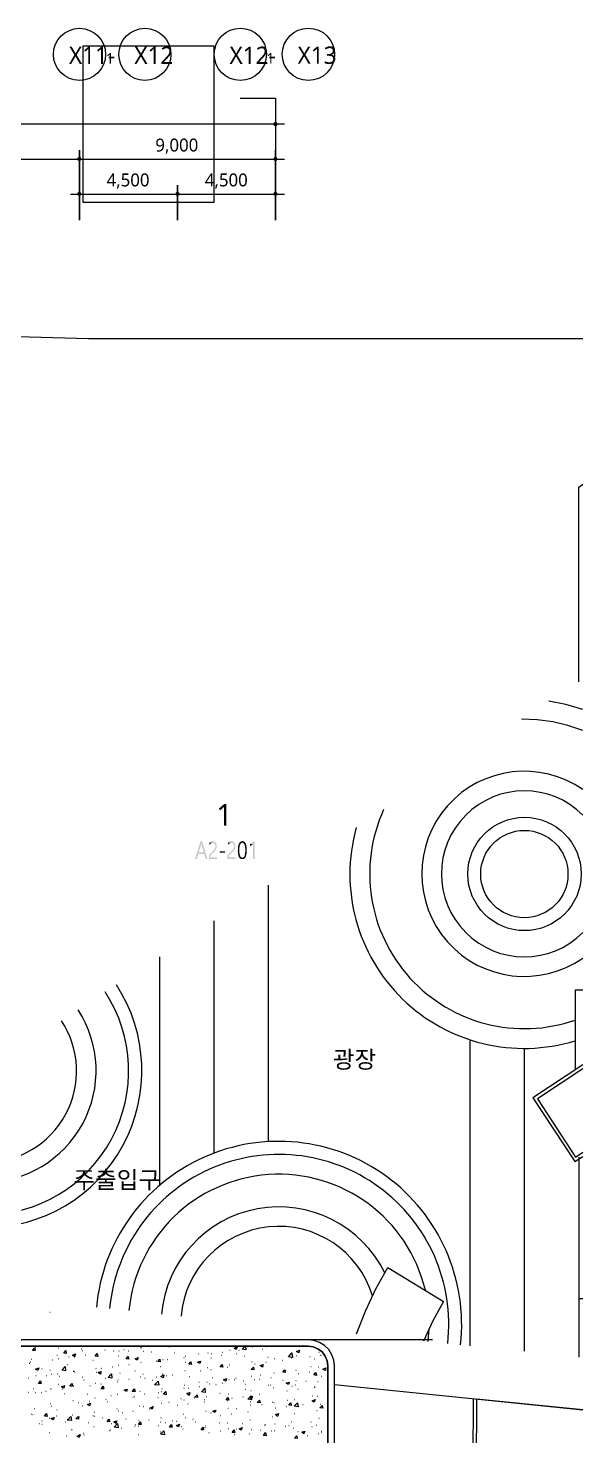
# Model space of a CAD drawing. Header units: millimetres. Extents: x -4011 to 126995, y -1911 to 106700.
# Drawn here: x 96350 to 121803, y 42148 to 106700 of the extents above; entities that cross this region are included whole.
import ezdxf

# ---------------------------------------------------------------- set-up
doc = ezdxf.new("R2010")
doc.units = ezdxf.units.MM
for name, color, linetype in [('PDF_문자', 7, 'Continuous'), ('PDF_솔리드 채우기', 7, 'Continuous'), ('PDF_형상', 7, 'Continuous')]:
    doc.layers.add(name, color=color, linetype=linetype)
doc.styles.add('PDF 맑은 고딕', font='malgun.ttf')

msp = doc.modelspace()

# ---------------------------------------------------------------- hatches: boundary and pattern name
at = {"layer": 'PDF_솔리드 채우기', "transparency": 33554559}
for points in [[(104332, 69404), (104254, 69404), (104005, 68596), (104083, 68596), (104161, 68829), (104425, 68829), (104176, 68907), (104285, 69249), (104285, 69264), (104285, 69280), (104285, 69311), (104285, 69311)], [(104332, 69404), (104285, 69311), (104301, 69295), (104301, 69280), (104301, 69249), (104409, 68907), (104176, 68907), (104425, 68829), (104503, 68596), (104580, 68596)], [(104829, 69420), (104813, 69420), (104798, 69420), (104782, 69420), (104767, 69404), (104751, 69404), (104736, 69389), (104720, 69389), (104705, 69373), (104689, 69373), (104674, 69358), (104813, 69342), (104829, 69342), (104845, 69342), (104860, 69326), (104876, 69326), (104891, 69311), (104907, 69295), (104907, 69295), (104922, 69280), (104922, 69249), (104938, 69233), (104938, 69218), (104938, 69187), (104938, 69171), (104938, 69140), (104922, 69124), (104922, 69109), (104922, 69093), (104907, 69062), (104907, 69062), (104891, 69047), (104876, 69031), (104876, 69016), (104860, 69000), (104845, 68984), (104829, 68969), (104813, 68953), (104798, 68938), (104782, 68922), (104767, 68907), (104751, 68891), (104736, 68876), (104720, 68876), (104705, 68860), (104705, 68845), (104689, 68829), (104674, 68813), (104658, 68798), (104658, 68767), (104658, 68751), (104642, 68751), (104642, 68736), (104642, 68705), (104642, 68689), (104642, 68674), (104642, 68642), (104642, 68596), (105016, 68596), (105016, 68674), (104705, 68674), (104705, 68689), (104705, 68705), (104720, 68736), (104720, 68751), (104720, 68767), (104736, 68782), (104751, 68798), (104767, 68813), (104767, 68813), (104767, 68829), (104782, 68845), (104798, 68845), (104813, 68860), (104829, 68876), (104845, 68891), (104860, 68907), (104876, 68922), (104891, 68938), (104907, 68953), (104922, 68969), (104938, 68984), (104938, 69000), (104953, 69016), (104969, 69031), (104969, 69047), (104969, 69047), (104984, 69062), (104984, 69093), (105000, 69109), (105000, 69124), (105000, 69155), (105000, 69171), (105000, 69202), (105000, 69202), (105000, 69218), (105000, 69249), (105000, 69264), (104984, 69295), (104984, 69311), (104969, 69326), (104969, 69342), (104953, 69358), (104953, 69358), (104938, 69373), (104922, 69389), (104907, 69389), (104891, 69404), (104876, 69404), (104860, 69420), (104845, 69420)], [(104674, 69358), (104658, 69342), (104658, 69249), (104658, 69249), (104674, 69264), (104689, 69280), (104705, 69295), (104720, 69311), (104736, 69311), (104751, 69326), (104767, 69326), (104782, 69342), (104798, 69342), (104813, 69342)], [(105684, 69420), (105668, 69420), (105653, 69420), (105637, 69420), (105622, 69404), (105606, 69404), (105591, 69389), (105575, 69389), (105560, 69373), (105544, 69373), (105528, 69358), (105668, 69342), (105684, 69342), (105699, 69342), (105715, 69326), (105731, 69326), (105746, 69311), (105762, 69295), (105762, 69295), (105777, 69280), (105777, 69249), (105793, 69233), (105793, 69218), (105793, 69187), (105793, 69171), (105793, 69140), (105793, 69124), (105777, 69109), (105777, 69093), (105762, 69062), (105762, 69062), (105746, 69047), (105731, 69031), (105731, 69016), (105715, 69000), (105699, 68984), (105684, 68969), (105668, 68953), (105653, 68938), (105637, 68922), (105622, 68907), (105606, 68891), (105591, 68876), (105575, 68876), (105560, 68860), (105560, 68845), (105544, 68829), (105528, 68813), (105528, 68798), (105513, 68767), (105513, 68751), (105513, 68751), (105497, 68736), (105497, 68705), (105497, 68689), (105497, 68674), (105497, 68642), (105497, 68596), (105870, 68596), (105870, 68674), (105560, 68674), (105560, 68689), (105560, 68705), (105575, 68736), (105575, 68751), (105575, 68767), (105591, 68782), (105606, 68798), (105622, 68813), (105622, 68813), (105622, 68829), (105637, 68845), (105653, 68845), (105668, 68860), (105684, 68876), (105699, 68891), (105715, 68907), (105731, 68922), (105746, 68938), (105762, 68953), (105777, 68969), (105793, 68984), (105793, 69000), (105808, 69016), (105824, 69031), (105824, 69047), (105824, 69047), (105839, 69062), (105839, 69093), (105855, 69109), (105855, 69124), (105855, 69155), (105855, 69171), (105855, 69202), (105855, 69202), (105855, 69218), (105855, 69249), (105855, 69264), (105839, 69295), (105839, 69311), (105824, 69326), (105824, 69342), (105808, 69358), (105808, 69358), (105793, 69373), (105777, 69389), (105762, 69389), (105746, 69404), (105731, 69404), (105715, 69420), (105699, 69420)], [(105528, 69358), (105513, 69342), (105513, 69249), (105513, 69249), (105528, 69264), (105544, 69280), (105560, 69295), (105575, 69311), (105591, 69311), (105606, 69326), (105622, 69326), (105637, 69342), (105653, 69342), (105668, 69342)], [(106041, 69342), (106041, 69326), (106026, 69311), (106026, 69311), (106026, 69295), (106010, 69280), (106010, 69264), (105995, 69233), (105995, 69218), (105995, 69202), (105979, 69187), (105979, 69155), (105979, 69140), (105979, 69109), (105979, 69093), (105979, 69062), (105979, 69047), (105979, 69016), (105964, 68984), (105964, 68969), (105979, 68938), (105979, 68907), (105979, 68891), (105979, 68860), (105979, 68845), (105979, 68813), (105995, 68798), (105995, 68782), (105995, 68767), (106010, 68736), (106010, 68720), (106010, 68705), (106026, 68689), (106026, 68689), (106041, 68658), (106057, 68642), (106057, 68642), (106073, 68627), (106088, 68611), (106104, 68611), (106119, 68596), (106135, 68596), (106150, 68596), (106166, 68596), (106166, 68596), (106197, 68596), (106212, 68596), (106228, 68596), (106244, 68596), (106259, 68611), (106275, 68627), (106290, 68627), (106290, 68642), (106306, 68658), (106181, 68658), (106166, 68658), (106166, 68658), (106150, 68674), (106135, 68674), (106119, 68674), (106119, 68689), (106104, 68689), (106104, 68705), (106088, 68720), (106088, 68736), (106073, 68751), (106073, 68767), (106057, 68782), (106057, 68798), (106057, 68829), (106057, 68845), (106041, 68876), (106041, 68907), (106041, 68922), (106041, 68953), (106041, 68984), (106041, 69016), (106041, 69047), (106041, 69078), (106041, 69093), (106041, 69124), (106057, 69155), (106057, 69171), (106057, 69202), (106057, 69218), (106073, 69233), (106073, 69249), (106088, 69264), (106088, 69280), (106104, 69295), (106104, 69311), (106119, 69311), (106119, 69326), (106135, 69326), (106150, 69342), (106150, 69342), (106166, 69342), (106181, 69342)], [(106181, 69420), (106181, 69420), (106166, 69420), (106150, 69404), (106135, 69404), (106119, 69404), (106104, 69389), (106088, 69389), (106073, 69373), (106057, 69358), (106041, 69342), (106181, 69342), (106181, 69342), (106197, 69342), (106212, 69342), (106212, 69342), (106228, 69326), (106244, 69326), (106244, 69311), (106259, 69295), (106259, 69295), (106275, 69280), (106275, 69264), (106290, 69249), (106290, 69233), (106290, 69202), (106306, 69187), (106306, 69171), (106306, 69140), (106306, 69109), (106306, 69093), (106321, 69062), (106321, 69031), (106321, 69000), (106321, 68969), (106321, 68938), (106306, 68922), (106306, 68891), (106306, 68860), (106306, 68845), (106306, 68813), (106290, 68798), (106290, 68782), (106290, 68751), (106275, 68736), (106275, 68720), (106259, 68705), (106259, 68705), (106244, 68689), (106244, 68689), (106228, 68674), (106212, 68674), (106197, 68658), (106197, 68658), (106181, 68658), (106306, 68658), (106321, 68674), (106337, 68689), (106337, 68705), (106337, 68720), (106352, 68736), (106352, 68751), (106352, 68767), (106368, 68798), (106368, 68813), (106368, 68829), (106383, 68860), (106383, 68876), (106383, 68907), (106383, 68922), (106383, 68953), (106383, 68984), (106383, 69000), (106383, 69031), (106383, 69062), (106383, 69093), (106383, 69124), (106383, 69140), (106368, 69171), (106368, 69187), (106368, 69218), (106368, 69233), (106352, 69249), (106352, 69264), (106352, 69295), (106337, 69311), (106337, 69326), (106321, 69342), (106321, 69342), (106306, 69358), (106290, 69373), (106290, 69373), (106275, 69389), (106259, 69389), (106259, 69404), (106244, 69404), (106228, 69404), (106212, 69420), (106197, 69420)], [(106539, 69295), (106523, 69295), (106523, 69202), (106523, 69202), (106539, 69202), (106554, 69218), (106570, 69218), (106585, 69233), (106601, 69233), (106601, 69249), (106632, 69264), (106648, 69264), (106648, 69280), (106663, 69295)], [(106741, 69420), (106710, 69420), (106694, 69404), (106679, 69404), (106663, 69389), (106648, 69373), (106632, 69358), (106617, 69342), (106617, 69342), (106601, 69326), (106585, 69326), (106570, 69311), (106554, 69311), (106539, 69295), (106663, 69295), (106663, 68596), (106741, 68596)]]:
    msp.add_hatch(color=256, dxfattribs=at).paths.add_polyline_path(points)

# ---------------------------------------------------------------- linework, layer by layer
for points in [[(107627, 102373), (107596, 102295), (107705, 102295)], [(107596, 102295), (107627, 102218), (107705, 102295)], [(107705, 102389), (107627, 102373), (107705, 102295)], [(107627, 102218), (107705, 102202), (107705, 102295)], [(107767, 102373), (107705, 102389), (107705, 102295)], [(107798, 102295), (107767, 102373), (107705, 102295)], [(107705, 102202), (107767, 102218), (107705, 102295)], [(107767, 102218), (107798, 102295), (107705, 102295)], [(98627, 100772), (98596, 100694), (98705, 100694)], [(98627, 100772), (98596, 100694), (98705, 100694)], [(98705, 100788), (98627, 100772), (98705, 100694)], [(98705, 100788), (98627, 100772), (98705, 100694)], [(98767, 100772), (98705, 100788), (98705, 100694)], [(98767, 100772), (98705, 100788), (98705, 100694)], [(98798, 100694), (98767, 100772), (98705, 100694)], [(98798, 100694), (98767, 100772), (98705, 100694)], [(107627, 100772), (107596, 100694), (107705, 100694)], [(107705, 100788), (107627, 100772), (107705, 100694)], [(107767, 100772), (107705, 100788), (107705, 100694)], [(107798, 100694), (107767, 100772), (107705, 100694)], [(98596, 100694), (98627, 100632), (98705, 100694)], [(98596, 100694), (98627, 100632), (98705, 100694)], [(98627, 100632), (98705, 100601), (98705, 100694)], [(98627, 100632), (98705, 100601), (98705, 100694)], [(98705, 100601), (98767, 100632), (98705, 100694)], [(98767, 100632), (98798, 100694), (98705, 100694)], [(98705, 100601), (98767, 100632), (98705, 100694)], [(98767, 100632), (98798, 100694), (98705, 100694)], [(107596, 100694), (107627, 100632), (107705, 100694)], [(107627, 100632), (107705, 100601), (107705, 100694)], [(107705, 100601), (107767, 100632), (107705, 100694)], [(107767, 100632), (107798, 100694), (107705, 100694)], [(98627, 99171), (98596, 99093), (98705, 99093)], [(98596, 99093), (98627, 99031), (98705, 99093)], [(98705, 99202), (98627, 99171), (98705, 99093)], [(98627, 99031), (98705, 99000), (98705, 99093)], [(98767, 99171), (98705, 99202), (98705, 99093)], [(98798, 99093), (98767, 99171), (98705, 99093)], [(98705, 99000), (98767, 99031), (98705, 99093)], [(98767, 99031), (98798, 99093), (98705, 99093)], [(103135, 99171), (103104, 99093), (103197, 99093)], [(103135, 99171), (103104, 99093), (103197, 99093)], [(103104, 99093), (103135, 99031), (103197, 99093)], [(103104, 99093), (103135, 99031), (103197, 99093)], [(103197, 99202), (103135, 99171), (103197, 99093)], [(103197, 99202), (103135, 99171), (103197, 99093)], [(103135, 99031), (103197, 99000), (103197, 99093)], [(103135, 99031), (103197, 99000), (103197, 99093)], [(103275, 99171), (103197, 99202), (103197, 99093)], [(103275, 99171), (103197, 99202), (103197, 99093)], [(103306, 99093), (103275, 99171), (103197, 99093)], [(103306, 99093), (103275, 99171), (103197, 99093)], [(103197, 99000), (103275, 99031), (103197, 99093)], [(103275, 99031), (103306, 99093), (103197, 99093)], [(103197, 99000), (103275, 99031), (103197, 99093)], [(103275, 99031), (103306, 99093), (103197, 99093)], [(107627, 99171), (107596, 99093), (107705, 99093)], [(107596, 99093), (107627, 99031), (107705, 99093)], [(107705, 99202), (107627, 99171), (107705, 99093)], [(107627, 99031), (107705, 99000), (107705, 99093)], [(107767, 99171), (107705, 99202), (107705, 99093)], [(107798, 99093), (107767, 99171), (107705, 99093)], [(107705, 99000), (107767, 99031), (107705, 99093)], [(107767, 99031), (107798, 99093), (107705, 99093)]]:
    msp.add_solid(points, dxfattribs=at)
at = {"layer": 'PDF_솔리드 채우기', "lineweight": 5, "transparency": 33554559}
msp.add_solid([(105389, 68891), (105140, 68891), (105389, 68953), (105140, 68953)], dxfattribs=at)
at = {"layer": 'PDF_형상', "lineweight": 5}
for points in [[(104876, 105886), (104876, 98705), (98876, 98705), (98876, 105886)], [(98705, 101098), (98705, 97896)], [(103197, 99497), (103197, 97896)], [(96653, 46181), (96668, 46057), (96544, 46057)], [(98083, 46057), (98098, 45917), (97990, 45933)], [(98518, 45902), (98472, 45777), (98378, 45855)], [(99513, 45917), (99544, 45793), (99420, 45808)], [(105948, 46228), (105902, 46104), (105808, 46166)], [(108482, 45746), (108295, 45777), (108451, 45948)], [(108808, 46073), (108777, 45948), (108668, 46010)], [(96839, 45264), (96793, 45140), (96684, 45202)], [(98067, 45124), (97896, 45155), (98052, 45326)], [(100943, 45793), (100974, 45668), (100850, 45684)], [(101394, 45746), (101347, 45622), (101254, 45684)], [(102389, 45668), (102404, 45544), (102295, 45560)], [(103819, 45544), (103850, 45420), (103725, 45435)], [(104254, 45575), (104223, 45466), (104114, 45528)], [(105249, 45420), (105280, 45295), (105155, 45311)], [(106694, 45295), (106710, 45171), (106585, 45187)], [(107130, 45420), (107098, 45295), (106990, 45373)], [(110005, 45264), (109974, 45140), (109865, 45202)], [(96917, 44674), (96948, 44549), (96824, 44549)], [(98363, 44549), (98378, 44425), (98269, 44425)], [(99699, 45093), (99668, 44969), (99560, 45047)], [(100197, 44798), (100026, 44829), (100181, 44984)], [(102342, 44472), (102155, 44487), (102311, 44658)], [(102575, 44938), (102544, 44813), (102435, 44876)], [(105451, 44782), (105420, 44658), (105311, 44720)], [(108124, 45171), (108140, 45047), (108031, 45062)], [(108326, 44611), (108295, 44503), (108187, 44565)], [(109554, 45047), (109585, 44922), (109461, 44938)], [(98021, 44456), (97990, 44332), (97881, 44394)], [(99793, 44425), (99824, 44301), (99699, 44301)], [(100896, 44285), (100865, 44176), (100756, 44238)], [(101223, 44301), (101254, 44176), (101130, 44176)], [(102668, 44176), (102684, 44036), (102560, 44052)], [(103772, 44130), (103741, 44005), (103632, 44083)], [(104098, 44036), (104114, 43912), (104005, 43927)], [(104472, 44130), (104301, 44161), (104456, 44332)], [(105528, 43912), (105560, 43788), (105435, 43803)], [(106601, 43803), (106430, 43834), (106585, 43990)], [(106648, 43974), (106601, 43850), (106508, 43912)], [(99218, 43648), (99171, 43523), (99078, 43585)], [(102093, 43492), (102047, 43368), (101953, 43430)], [(104969, 43321), (104922, 43212), (104829, 43275)], [(106959, 43788), (106990, 43663), (106865, 43679)], [(108404, 43663), (108420, 43539), (108311, 43554)], [(108746, 43477), (108560, 43508), (108715, 43663)], [(109523, 43819), (109477, 43694), (109383, 43756)], [(109834, 43539), (109865, 43415), (109741, 43430)], [(97197, 43166), (97228, 43041), (97104, 43057)], [(97539, 42995), (97492, 42886), (97399, 42948)], [(98161, 42886), (98145, 42886)], [(98332, 42855), (98161, 42870), (98316, 43041)], [(98642, 43041), (98658, 42917), (98534, 42933)], [(100073, 42917), (100088, 42793), (99979, 42808)], [(100415, 42839), (100368, 42715), (100275, 42793)], [(100477, 42513), (100290, 42544), (100446, 42715)], [(101503, 42793), (101534, 42668), (101409, 42668)], [(102933, 42668), (102964, 42544), (102839, 42544)], [(103290, 42684), (103244, 42560), (103150, 42622)], [(107845, 43166), (107798, 43041), (107705, 43119)], [(98736, 42202), (98689, 42078), (98596, 42140)], [(102606, 42187), (102420, 42218), (102575, 42373)], [(104378, 42544), (104394, 42420), (104285, 42420)], [(105808, 42420), (105839, 42295), (105715, 42295)], [(106166, 42528), (106119, 42404), (106026, 42466)], [(107238, 42295), (107269, 42155), (107145, 42171)], [(108684, 42155), (108699, 42031), (108575, 42047)], [(109041, 42358), (108995, 42233), (108902, 42311)]]:
    msp.add_lwpolyline(points, close=True, dxfattribs=at)
for points in [[(106073, 103492), (107705, 103492), (107705, 102295)], [(107705, 102699), (107705, 97896), (107705, 101098)], [(108109, 102295), (48808, 102295)], [(89301, 100694), (99109, 100694)], [(98301, 100694), (108109, 100694)], [(98705, 97896), (98705, 99497)], [(107705, 97896), (107705, 99497)], [(98301, 99093), (103601, 99093)], [(102808, 99093), (108109, 99093)], [(121803, 92456), (99124, 92456), (92036, 92658), (62751, 92658)], [(121617, 76725), (121617, 85648), (121803, 85788)], [(121803, 75451), (121026, 75684), (120249, 75839)], [(121803, 74487), (121119, 74720), (120420, 74891), (119705, 74984), (118990, 75016)], [(107363, 67399), (107363, 55632)], [(104876, 65767), (104876, 55104)], [(102373, 64119), (102373, 53611)], [(121803, 62580), (121446, 62580), (121446, 58927)], [(116611, 60311), (116611, 46275)], [(119114, 59907), (119114, 46026)], [(121803, 59161), (119503, 57653), (121430, 54731), (121803, 54964)], [(121803, 58974), (119720, 57606), (121461, 54933), (121803, 55150)], [(121617, 54933), (121617, 45762)], [(111420, 46819), (111824, 47860), (112306, 48886), (112850, 49865), (115415, 48311), (114917, 47425), (114497, 46492)], [(121617, 48451), (121803, 48451)], [(97352, 47813), (97368, 47813)], [(114902, 46554), (96062, 46554), (94679, 45762), (83658, 39389)], [(109865, 30326), (110409, 30326), (110409, 45358), (110378, 45622), (110285, 45870), (110145, 46104), (109943, 46290), (109725, 46430), (109461, 46523), (109197, 46554), (96777, 46554)], [(114699, 46477), (114746, 47052)], [(110098, 30622), (110098, 45358), (110067, 45591), (109974, 45808), (109834, 45995), (109648, 46135), (109430, 46228), (109197, 46259), (95534, 46259), (109197, 46259), (109430, 46228), (109648, 46135), (109834, 45995), (109974, 45808), (110067, 45591), (110098, 45358), (110098, 30622)], [(96420, 46150), (96435, 46150)], [(96668, 46212), (96684, 46212)], [(97663, 45855), (97679, 45855)], [(97741, 46181), (97756, 46181)], [(98798, 46135), (98813, 46135)], [(98829, 46057), (98845, 46057)], [(98984, 45870), (99000, 45870)], [(99482, 45902), (99497, 45902)], [(99870, 46088), (99886, 46088)], [(100244, 46041), (100259, 46041)], [(100508, 46041), (100523, 46041)], [(100741, 46104), (100756, 46104)], [(100943, 46041), (100959, 46041)], [(101503, 46197), (101518, 46197)], [(101549, 46197), (101565, 46197)], [(101642, 46026), (101658, 46026)], [(102000, 45995), (102016, 45995)], [(102808, 46228), (102824, 46228)], [(103073, 45948), (103088, 45948)], [(104145, 45902), (104161, 45902)], [(104596, 45948), (104611, 45948)], [(104751, 45917), (104767, 45917)], [(105218, 45855), (105233, 45855)], [(105264, 45979), (105280, 45979)], [(105606, 46073), (105622, 46073)], [(105902, 45917), (105917, 45917)], [(106010, 46073), (106026, 46073)], [(106321, 46259), (106337, 46088), (106166, 46119), (106306, 46259)], [(106648, 46228), (106663, 46228)], [(107083, 46119), (107098, 46119)], [(107285, 46244), (107301, 46244)], [(109694, 45979), (109710, 45979)], [(109772, 45855), (109788, 45855)], [(96404, 45482), (96420, 45482)], [(96451, 45544), (96466, 45544)], [(96497, 45668), (96513, 45668)], [(96979, 45218), (96995, 45218)], [(97446, 45637), (97461, 45637)], [(97725, 45699), (97741, 45699)], [(98145, 45420), (98161, 45420)], [(98223, 45777), (98238, 45777)], [(98472, 45777), (98487, 45777)], [(99311, 45622), (99326, 45622)], [(99451, 45233), (99466, 45233)], [(99715, 45249), (99731, 45249)], [(100212, 45311), (100228, 45311)], [(100477, 45824), (100492, 45824)], [(100492, 45389), (100508, 45389)], [(100974, 45420), (100990, 45420)], [(101518, 45528), (101534, 45528)], [(102233, 45575), (102249, 45575)], [(102404, 45326), (102420, 45326)], [(102528, 45653), (102544, 45653)], [(102746, 45653), (102762, 45653)], [(103492, 45746), (103508, 45746)], [(103570, 45808), (103585, 45808)], [(103570, 45528), (103585, 45528)], [(104565, 45280), (104580, 45280)], [(104736, 45731), (104751, 45731)], [(105497, 45295), (105513, 45295)], [(105575, 45404), (105591, 45404)], [(106275, 45808), (106290, 45808)], [(106617, 45560), (106632, 45560)], [(106756, 45451), (106772, 45451)], [(107254, 45528), (107269, 45528)], [(107347, 45762), (107363, 45762)], [(107642, 45699), (107658, 45699)], [(108016, 45622), (108031, 45622)], [(108420, 45731), (108435, 45731)], [(108653, 45824), (108668, 45824)], [(109275, 45793), (109290, 45793)], [(109321, 45326), (109337, 45326)], [(109477, 45684), (109492, 45684)], [(109663, 45311), (109679, 45311)], [(96373, 44813), (96389, 44813)], [(96699, 44922), (96715, 44922)], [(97197, 44922), (97212, 44922)], [(97352, 45155), (97368, 45155)], [(97415, 44969), (97430, 44969)], [(97694, 44984), (97710, 44984)], [(97772, 44891), (97788, 44891)], [(98409, 45109), (98425, 45109)], [(98440, 45109), (98456, 45109)], [(98456, 45078), (98472, 45078)], [(98829, 44845), (98845, 44845)], [(98907, 44720), (98922, 44720)], [(99435, 44565), (99451, 44565)], [(99482, 45062), (99497, 45062)], [(99902, 44798), (99917, 44798)], [(100073, 44922), (100088, 44922)], [(100446, 44627), (100461, 44627)], [(100461, 44720), (100477, 44720)], [(100554, 45016), (100570, 45016)], [(100974, 44751), (100990, 44751)], [(101238, 45124), (101254, 45124)], [(101487, 44860), (101503, 44860)], [(101611, 44969), (101627, 44969)], [(101705, 44798), (101720, 44798)], [(102047, 44705), (102062, 44705)], [(102218, 44860), (102233, 44860)], [(102497, 44984), (102513, 44984)], [(102684, 44922), (102699, 44922)], [(102964, 44953), (102979, 44953)], [(103104, 44658), (103119, 44658)], [(103539, 45140), (103554, 45140)], [(103756, 44876), (103772, 44876)], [(104176, 44611), (104192, 44611)], [(104238, 45124), (104254, 45124)], [(104549, 44611), (104565, 44611)], [(104736, 45187), (104751, 45187)], [(104813, 44829), (104829, 44829)], [(105249, 44565), (105264, 44565)], [(105560, 44736), (105575, 44736)], [(105824, 44736), (105839, 44736)], [(105886, 44798), (105902, 44798)], [(106228, 44674), (106244, 44674)], [(106601, 44891), (106617, 44891)], [(106725, 44736), (106741, 44736)], [(106959, 44751), (106974, 44751)], [(106990, 44938), (107005, 44938)], [(107487, 44829), (107503, 44829)], [(107627, 45031), (107642, 45031)], [(108031, 44705), (108047, 44705)], [(108155, 45124), (108171, 45124)], [(108637, 45155), (108653, 45155)], [(108637, 44689), (108653, 44689)], [(108746, 45000), (108762, 45000)], [(109088, 44658), (109104, 44658)], [(109244, 45062), (109259, 45062)], [(109648, 44642), (109663, 44642)], [(109803, 44891), (109819, 44891)], [(110005, 45171), (110021, 45171)], [(96358, 44145), (96373, 44145)], [(96575, 44316), (96591, 44316)], [(96668, 44130), (96684, 44130)], [(96948, 44130), (96964, 44130)], [(97166, 44192), (97181, 44192)], [(97383, 44301), (97399, 44301)], [(97741, 44518), (97756, 44518)], [(97927, 44301), (97943, 44301)], [(98021, 44083), (98036, 44083)], [(98425, 44440), (98440, 44440)], [(99078, 44052), (99093, 44052)], [(99187, 44456), (99202, 44456)], [(99404, 43896), (99420, 43896)], [(99684, 44534), (99699, 44534)], [(100150, 44005), (100166, 44005)], [(100446, 44052), (100461, 44052)], [(101161, 43927), (101176, 43927)], [(101192, 44005), (101207, 44005)], [(101223, 43959), (101238, 43959)], [(101471, 44192), (101487, 44192)], [(101689, 44067), (101705, 44067)], [(102295, 43912), (102311, 43912)], [(102326, 44130), (102342, 44130)], [(102451, 44176), (102466, 44176)], [(102482, 44316), (102497, 44316)], [(103492, 44332), (103508, 44332)], [(103523, 44472), (103539, 44472)], [(103710, 44332), (103725, 44332)], [(103974, 43896), (103990, 43896)], [(104207, 44409), (104223, 44409)], [(104518, 43943), (104534, 43943)], [(104658, 44534), (104674, 44534)], [(104969, 44503), (104984, 44503)], [(105140, 44098), (105155, 44098)], [(105528, 44067), (105544, 44067)], [(106197, 43943), (106212, 43943)], [(106306, 44518), (106321, 44518)], [(106306, 44285), (106321, 44285)], [(106570, 44223), (106585, 44223)], [(106959, 44052), (106974, 44052)], [(107378, 44472), (107394, 44472)], [(107471, 44487), (107487, 44487)], [(107596, 44363), (107611, 44363)], [(108218, 44207), (108233, 44207)], [(108451, 44425), (108466, 44425)], [(108606, 44487), (108622, 44487)], [(108731, 44285), (108746, 44285)], [(109399, 43990), (109415, 43990)], [(109477, 44378), (109492, 44378)], [(109508, 44394), (109523, 44394)], [(109617, 43974), (109632, 43974)], [(110409, 44503), (121803, 43337), (116922, 43834), (116782, 16026)], [(96637, 43399), (96653, 43399)], [(97368, 43632), (97383, 43632)], [(97399, 43508), (97415, 43508)], [(97663, 43337), (97679, 43337)], [(98394, 43772), (98409, 43772)], [(98658, 43679), (98674, 43679)], [(98829, 43523), (98845, 43523)], [(99171, 43741), (99187, 43741)], [(99917, 43834), (99933, 43834)], [(99995, 43725), (100010, 43725)], [(100415, 43383), (100430, 43383)], [(100477, 43290), (100492, 43290)], [(101161, 43275), (101176, 43275)], [(101440, 43523), (101456, 43523)], [(101642, 43492), (101658, 43492)], [(101922, 43383), (101938, 43383)], [(102451, 43648), (102466, 43648)], [(102808, 43694), (102824, 43694)], [(103181, 43554), (103197, 43554)], [(103352, 43865), (103368, 43865)], [(103492, 43803), (103508, 43803)], [(103679, 43617), (103694, 43617)], [(104425, 43819), (104440, 43819)], [(104440, 43710), (104456, 43710)], [(104503, 43275), (104518, 43275)], [(105497, 43772), (105513, 43772)], [(105513, 43415), (105528, 43415)], [(105699, 43881), (105715, 43881)], [(105902, 43399), (105917, 43399)], [(106430, 43259), (106446, 43259)], [(106539, 43554), (106554, 43554)], [(106554, 43725), (106570, 43725)], [(107067, 43585), (107083, 43585)], [(107565, 43694), (107580, 43694)], [(107627, 43679), (107642, 43679)], [(107705, 43430), (107720, 43430)], [(108202, 43492), (108218, 43492)], [(108233, 43788), (108249, 43788)], [(108575, 43819), (108591, 43819)], [(108699, 43632), (108715, 43632)], [(108948, 43585), (108964, 43585)], [(109601, 43306), (109617, 43306)], [(109756, 43601), (109772, 43601)], [(116627, 16026), (116782, 43850)], [(96497, 43135), (96513, 43135)], [(96560, 43119), (96575, 43119)], [(96870, 42715), (96886, 42715)], [(96979, 42839), (96995, 42839)], [(96979, 42684), (96995, 42684)], [(97337, 42964), (97352, 42964)], [(97632, 43073), (97648, 43073)], [(98052, 42793), (98067, 42793)], [(98363, 43104), (98378, 43104)], [(98642, 42948), (98658, 42948)], [(98689, 43026), (98705, 43026)], [(99124, 42762), (99140, 42762)], [(99311, 43088), (99326, 43088)], [(99373, 43228), (99389, 43228)], [(99389, 43057), (99404, 43057)], [(99762, 42979), (99777, 42979)], [(100181, 42715), (100197, 42715)], [(100399, 42715), (100415, 42715)], [(100663, 43212), (100679, 43212)], [(100834, 42933), (100850, 42933)], [(101254, 42668), (101269, 42668)], [(101425, 42855), (101440, 42855)], [(101891, 42886), (101907, 42886)], [(102326, 42622), (102342, 42622)], [(102404, 42793), (102420, 42793)], [(102435, 42995), (102451, 42995)], [(102653, 42762), (102668, 42762)], [(102964, 42839), (102979, 42839)], [(103150, 42824), (103166, 42824)], [(103477, 43135), (103492, 43135)], [(103570, 42995), (103585, 42995)], [(103912, 42917), (103927, 42917)], [(104036, 42793), (104052, 42793)], [(104472, 42606), (104487, 42606)], [(104736, 43197), (104751, 43197)], [(105109, 42746), (105124, 42746)], [(105171, 43088), (105187, 43088)], [(105482, 42746), (105497, 42746)], [(105684, 43150), (105699, 43150)], [(106166, 42715), (106181, 42715)], [(106523, 42886), (106539, 42886)], [(107176, 42637), (107192, 42637)], [(107238, 42668), (107254, 42668)], [(107549, 43026), (107565, 43026)], [(107674, 42699), (107689, 42699)], [(108311, 42622), (108326, 42622)], [(108435, 42793), (108451, 42793)], [(108560, 43166), (108575, 43166)], [(109321, 42793), (109337, 42793)], [(109570, 42637), (109585, 42637)], [(109694, 42964), (109710, 42964)], [(97321, 42295), (97337, 42295)], [(98114, 42155), (98130, 42155)], [(98347, 42435), (98363, 42435)], [(98876, 42264), (98891, 42264)], [(98907, 42187), (98922, 42187)], [(99358, 42575), (99373, 42575)], [(100073, 42389), (100088, 42389)], [(100135, 42420), (100150, 42420)], [(100632, 42497), (100648, 42497)], [(101238, 42591), (101254, 42591)], [(101394, 42591), (101409, 42591)], [(101394, 42202), (101409, 42202)], [(102404, 42326), (102420, 42326)], [(103383, 42575), (103399, 42575)], [(103446, 42466), (103461, 42466)], [(104456, 42528), (104472, 42528)], [(104642, 42295), (104658, 42295)], [(105155, 42373), (105171, 42373)], [(105528, 42482), (105544, 42482)], [(105824, 42202), (105839, 42202)], [(105902, 42466), (105917, 42466)], [(106492, 42233), (106508, 42233)], [(106585, 42435), (106601, 42435)], [(106990, 42404), (107005, 42404)], [(107518, 42373), (107534, 42373)], [(107658, 42389), (107674, 42389)], [(108155, 42591), (108171, 42591)], [(108528, 42497), (108544, 42497)], [(108637, 42155), (108653, 42155)], [(108731, 42342), (108746, 42342)], [(109166, 42171), (109181, 42171)], [(109368, 42575), (109383, 42575)], [(109663, 42249), (109679, 42249)], [(109788, 42311), (109803, 42311)], [(109803, 42358), (109819, 42358)]]:
    msp.add_lwpolyline(points, dxfattribs=at)
for centre, radius in [((98706, 105497), 1195), ((101706, 105497), 1195), ((106085, 105500), 1200), ((109209, 105500), 1200), ((119125, 67915), 2600), ((119118, 67908), 2002)]:
    msp.add_circle(centre, radius, dxfattribs=at)
for centre, radius, start, end in [((119117, 67920), 4705, 55.18315, -55.18315), ((119119, 67920), 3805, 45.13334, -45.13334), ((119122, 67920), 7099, 155.48824, -70.89488), ((119105, 67906), 7992, 164.4986, -72.97078), ((94359, 58893), 7209, -89.92557, 33.08606), ((94354, 58885), 6610, -89.87549, 33.18057), ((94359, 58892), 5110, -89.90243, 33.04564), ((94380, 58876), 4192, -90.17012, 33.37263), ((107844, 47253), 8400, -6.37112, 174.58065), ((107852, 47254), 7798, -6.40722, 174.62237), ((107852, 47233), 6909, 13.31028, 174.53516), ((107853, 47240), 5408, 26.07215, 174.90457), ((107850, 47253), 4499, 17.09497, 175.02858)]:
    msp.add_arc(centre, radius, start, end, dxfattribs=at)

# ---------------------------------------------------------------- texts
at = {"layer": 'PDF_문자', "attachment_point": 4, "style": 'PDF 맑은 고딕'}
for s, insert, char_height in [('X13', (108715, 105455), 793.2), ('X11-', (98223, 105455), 793.2), ('1', (99917, 105311), 492), ('X12', (101223, 105455), 793.2), ('X12-', (105591, 105455), 793.2), ('1', (107285, 105311), 492), ('9,000', (102186, 101287), 592.1), ('4,500', (99948, 99686), 592.1), ('4,500', (104456, 99686), 592.1), ('1', (104984, 70623), 994), ('광장', (110332, 59367), 793.2), ('주출입구', (98425, 53849), 793.2)]:
    msp.add_mtext(s, dxfattribs=dict(at, insert=insert, char_height=char_height))

doc.saveas('drawing.dxf')
